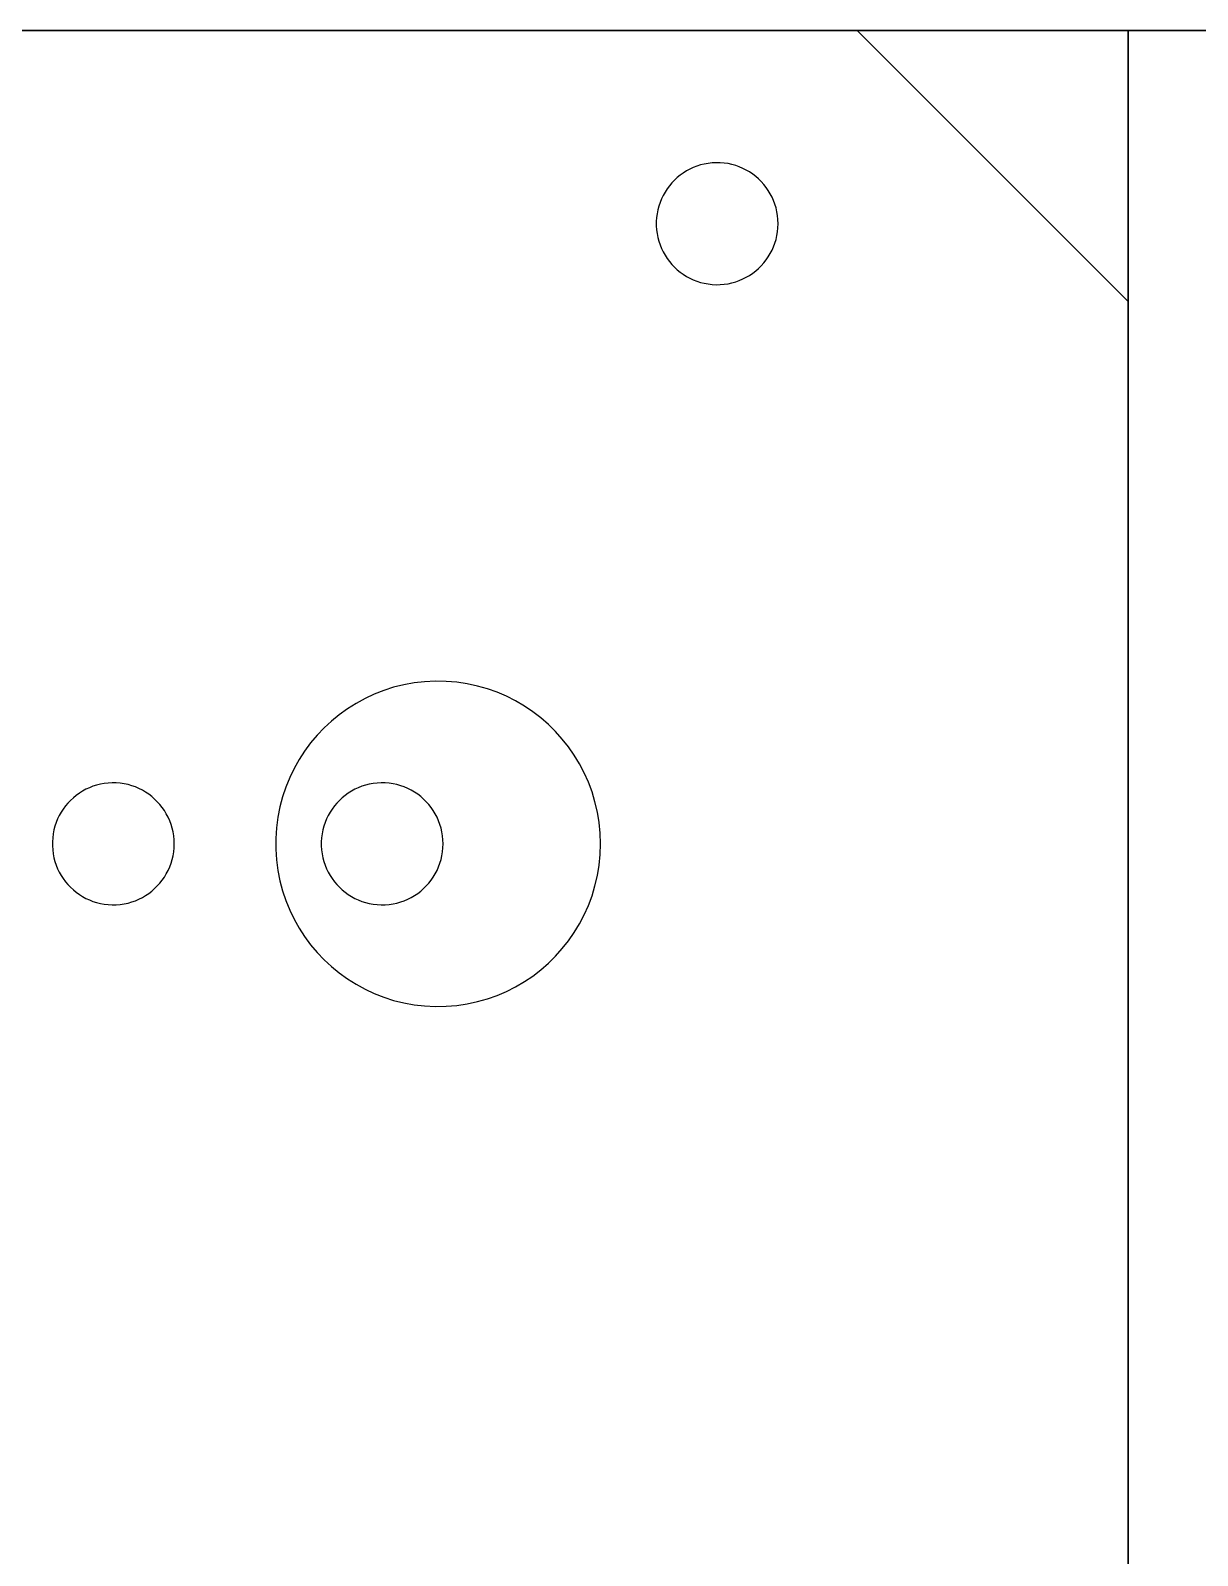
# Model space of a CAD drawing. Header units: metres. Extents: x 0 to 978, y 0 to 1152.
# Drawn here: x 383.61 to 416.68, y 302.4 to 345.6 of the extents above; entities that cross this region are included whole.
import ezdxf

# ---------------------------------------------------------------- set-up
doc = ezdxf.new("R2010")
doc.units = ezdxf.units.M

msp = doc.modelspace()

# ---------------------------------------------------------------- linework, layer by layer
for points in [[(0, 345.6), (26.749, 345.6), (53.498, 345.6), (80.247, 345.6), (106.996, 345.6), (133.745, 345.6), (160.495, 345.6), (187.244, 345.6), (213.993, 345.6), (240.742, 345.6), (267.491, 345.6), (294.24, 345.6), (320.989, 345.6), (347.738, 345.6), (374.487, 345.6), (401.236, 345.6), (427.985, 345.6), (454.735, 345.6), (481.484, 345.6), (508.233, 345.6)], [(0, 345.6), (26.749, 345.6), (53.498, 345.6), (80.247, 345.6), (106.996, 345.6), (133.745, 345.6), (160.495, 345.6), (187.244, 345.6), (213.993, 345.6), (240.742, 345.6), (267.491, 345.6), (294.24, 345.6), (320.989, 345.6), (347.738, 345.6), (374.487, 345.6), (401.236, 345.6), (427.985, 345.6), (454.735, 345.6), (481.484, 345.6), (508.233, 345.6)], [(510.371, 345.6), (483.622, 345.6), (456.873, 345.6), (430.124, 345.6), (403.375, 345.6), (376.625, 345.6), (349.876, 345.6), (323.127, 345.6), (296.378, 345.6), (269.629, 345.6)], [(276.742, 345.6), (296.509, 345.6), (316.276, 345.6), (336.044, 345.6), (355.811, 345.6), (375.578, 345.6), (395.345, 345.6), (415.113, 345.6), (434.88, 345.6), (454.647, 345.6), (474.415, 345.6), (494.182, 345.6)], [(494.182, 345.6), (474.415, 345.6), (454.647, 345.6), (434.88, 345.6), (415.113, 345.6), (395.345, 345.6), (375.578, 345.6), (355.811, 345.6), (336.044, 345.6), (316.276, 345.6), (296.509, 345.6), (276.742, 345.6)], [(496.996, 345.6), (470.247, 345.6), (443.498, 345.6), (416.749, 345.6), (390, 345.6), (363.251, 345.6), (336.502, 345.6), (309.753, 345.6), (283.004, 345.6)], [(414.72, 168.96), (414.72, 184.32), (414.72, 199.68), (414.72, 215.04), (414.72, 230.4), (414.72, 245.76), (414.72, 261.12), (414.72, 276.48), (414.72, 291.84), (414.72, 307.2), (414.72, 322.56), (414.72, 337.92), (407.04, 345.6), (391.68, 345.6), (376.32, 345.6), (360.96, 345.6), (345.6, 345.6), (330.24, 345.6), (314.88, 345.6), (299.52, 345.6), (284.16, 345.6)], [(414.72, 168.96), (414.72, 184.32), (414.72, 199.68), (414.72, 215.04), (414.72, 230.4), (414.72, 245.76), (414.72, 261.12), (414.72, 276.48), (414.72, 291.84), (414.72, 307.2), (414.72, 322.56), (414.72, 337.92), (407.04, 345.6), (391.68, 345.6), (376.32, 345.6), (360.96, 345.6), (345.6, 345.6), (330.24, 345.6), (314.88, 345.6), (299.52, 345.6), (284.16, 345.6)], [(414.72, 168.96), (414.72, 184.32), (414.72, 199.68), (414.72, 215.04), (414.72, 230.4), (414.72, 245.76), (414.72, 261.12), (414.72, 276.48), (414.72, 291.84), (414.72, 307.2), (414.72, 322.56), (414.72, 337.92), (407.04, 345.6), (391.68, 345.6), (376.32, 345.6), (360.96, 345.6), (345.6, 345.6), (330.24, 345.6), (314.88, 345.6), (299.52, 345.6), (284.16, 345.6)], [(414.72, 168.96), (414.72, 184.32), (414.72, 199.68), (414.72, 215.04), (414.72, 230.4), (414.72, 245.76), (414.72, 261.12), (414.72, 276.48), (414.72, 291.84), (414.72, 307.2), (414.72, 322.56), (414.72, 337.92), (407.04, 345.6), (391.68, 345.6), (376.32, 345.6), (360.96, 345.6), (345.6, 345.6), (330.24, 345.6), (314.88, 345.6), (299.52, 345.6), (284.16, 345.6)], [(414.72, 168.96), (414.72, 184.32), (414.72, 199.68), (414.72, 215.04), (414.72, 230.4), (414.72, 245.76), (414.72, 261.12), (414.72, 276.48), (414.72, 291.84), (414.72, 307.2), (414.72, 322.56), (414.72, 337.92), (407.04, 345.6), (391.68, 345.6), (376.32, 345.6), (360.96, 345.6), (345.6, 345.6), (330.24, 345.6), (314.88, 345.6), (299.52, 345.6), (284.16, 345.6)], [(414.72, 168.96), (414.72, 184.32), (414.72, 199.68), (414.72, 215.04), (414.72, 230.4), (414.72, 245.76), (414.72, 261.12), (414.72, 276.48), (414.72, 291.84), (414.72, 307.2), (414.72, 322.56), (414.72, 337.92), (407.04, 345.6), (391.68, 345.6), (376.32, 345.6), (360.96, 345.6), (345.6, 345.6), (330.24, 345.6), (314.88, 345.6), (299.52, 345.6), (284.16, 345.6)], [(414.72, 345.6), (406.342, 345.6), (397.964, 345.6), (389.585, 345.6), (381.207, 345.6), (372.829, 345.6), (364.451, 345.6), (356.073, 345.6), (347.695, 345.6), (339.316, 345.6), (330.938, 345.6), (322.56, 345.6), (314.182, 345.6), (305.804, 345.6), (297.425, 345.6), (289.047, 345.6)], [(289.047, 345.6), (297.425, 345.6), (305.804, 345.6), (314.182, 345.6), (322.56, 345.6), (330.938, 345.6), (339.316, 345.6), (347.695, 345.6), (356.073, 345.6), (364.451, 345.6), (372.829, 345.6), (381.207, 345.6), (389.585, 345.6), (397.964, 345.6), (406.342, 345.6), (414.72, 345.6)], [(414.72, 345.6), (406.342, 345.6), (397.964, 345.6), (389.585, 345.6), (381.207, 345.6), (372.829, 345.6), (364.451, 345.6), (356.073, 345.6), (347.695, 345.6), (339.316, 345.6), (330.938, 345.6), (322.56, 345.6), (314.182, 345.6), (305.804, 345.6), (297.425, 345.6), (289.047, 345.6)], [(289.047, 345.6), (297.425, 345.6), (305.804, 345.6), (314.182, 345.6), (322.56, 345.6), (330.938, 345.6), (339.316, 345.6), (347.695, 345.6), (356.073, 345.6), (364.451, 345.6), (372.829, 345.6), (381.207, 345.6), (389.585, 345.6), (397.964, 345.6), (406.342, 345.6), (414.72, 345.6)], [(414.72, 345.6), (406.342, 345.6), (397.964, 345.6), (389.585, 345.6), (381.207, 345.6), (372.829, 345.6), (364.451, 345.6), (356.073, 345.6), (347.695, 345.6), (339.316, 345.6), (330.938, 345.6), (322.56, 345.6), (314.182, 345.6), (305.804, 345.6), (297.425, 345.6), (289.047, 345.6)], [(289.047, 345.6), (297.425, 345.6), (305.804, 345.6), (314.182, 345.6), (322.56, 345.6), (330.938, 345.6), (339.316, 345.6), (347.695, 345.6), (356.073, 345.6), (364.451, 345.6), (372.829, 345.6), (381.207, 345.6), (389.585, 345.6), (397.964, 345.6), (406.342, 345.6), (414.72, 345.6)], [(414.72, 345.6), (406.342, 345.6), (397.964, 345.6), (389.585, 345.6), (381.207, 345.6), (372.829, 345.6), (364.451, 345.6), (356.073, 345.6), (347.695, 345.6), (339.316, 345.6), (330.938, 345.6), (322.56, 345.6), (314.182, 345.6), (305.804, 345.6), (297.425, 345.6), (289.047, 345.6)], [(289.047, 345.6), (297.425, 345.6), (305.804, 345.6), (314.182, 345.6), (322.56, 345.6), (330.938, 345.6), (339.316, 345.6), (347.695, 345.6), (356.073, 345.6), (364.451, 345.6), (372.829, 345.6), (381.207, 345.6), (389.585, 345.6), (397.964, 345.6), (406.342, 345.6), (414.72, 345.6)], [(414.72, 345.6), (406.342, 345.6), (397.964, 345.6), (389.585, 345.6), (381.207, 345.6), (372.829, 345.6), (364.451, 345.6), (356.073, 345.6), (347.695, 345.6), (339.316, 345.6), (330.938, 345.6), (322.56, 345.6), (314.182, 345.6), (305.804, 345.6), (297.425, 345.6), (289.047, 345.6)], [(289.047, 345.6), (297.425, 345.6), (305.804, 345.6), (314.182, 345.6), (322.56, 345.6), (330.938, 345.6), (339.316, 345.6), (347.695, 345.6), (356.073, 345.6), (364.451, 345.6), (372.829, 345.6), (381.207, 345.6), (389.585, 345.6), (397.964, 345.6), (406.342, 345.6), (414.72, 345.6)], [(291.84, 345.6), (307.2, 345.6), (322.56, 345.6), (337.92, 345.6), (353.28, 345.6), (368.64, 345.6), (384, 345.6), (399.36, 345.6), (414.72, 345.6), (414.72, 330.24), (414.72, 314.88), (414.72, 299.52), (414.72, 284.16), (414.72, 268.8), (414.72, 253.44), (414.72, 238.08), (414.72, 222.72), (414.72, 207.36), (414.72, 192), (414.72, 176.64), (414.72, 161.28)], [(291.84, 345.6), (307.2, 345.6), (322.56, 345.6), (337.92, 345.6), (353.28, 345.6), (368.64, 345.6), (384, 345.6), (399.36, 345.6), (414.72, 345.6)], [(291.84, 345.6), (307.2, 345.6), (322.56, 345.6), (337.92, 345.6), (353.28, 345.6), (368.64, 345.6), (384, 345.6), (399.36, 345.6), (414.72, 345.6)], [(291.84, 345.6), (307.2, 345.6), (322.56, 345.6), (337.92, 345.6), (353.28, 345.6), (368.64, 345.6), (384, 345.6), (399.36, 345.6), (414.72, 345.6), (414.72, 330.24), (414.72, 314.88), (414.72, 299.52), (414.72, 284.16), (414.72, 268.8), (414.72, 253.44), (414.72, 238.08), (414.72, 222.72), (414.72, 207.36), (414.72, 192), (414.72, 176.64), (414.72, 161.28)], [(414.72, 161.28), (414.72, 176.64), (414.72, 192), (414.72, 207.36), (414.72, 222.72), (414.72, 238.08), (414.72, 253.44), (414.72, 268.8), (414.72, 284.16), (414.72, 299.52), (414.72, 314.88), (414.72, 330.24), (414.72, 345.6), (399.36, 345.6), (384, 345.6), (368.64, 345.6), (353.28, 345.6), (337.92, 345.6), (322.56, 345.6), (307.2, 345.6), (291.84, 345.6)], [(414.72, 161.28), (414.72, 176.64), (414.72, 192), (414.72, 207.36), (414.72, 222.72), (414.72, 238.08), (414.72, 253.44), (414.72, 268.8), (414.72, 284.16), (414.72, 299.52), (414.72, 314.88), (414.72, 330.24), (414.72, 345.6), (399.36, 345.6), (384, 345.6), (368.64, 345.6), (353.28, 345.6), (337.92, 345.6), (322.56, 345.6), (307.2, 345.6), (291.84, 345.6)], [(291.84, 345.6), (307.2, 345.6), (322.56, 345.6), (337.92, 345.6), (353.28, 345.6), (368.64, 345.6), (384, 345.6), (399.36, 345.6), (414.72, 345.6), (414.72, 330.24), (414.72, 314.88), (414.72, 299.52), (414.72, 284.16), (414.72, 268.8), (414.72, 253.44), (414.72, 238.08), (414.72, 222.72), (414.72, 207.36), (414.72, 192), (414.72, 176.64), (414.72, 161.28)], [(291.84, 345.6), (307.2, 345.6), (322.56, 345.6), (337.92, 345.6), (353.28, 345.6), (368.64, 345.6), (384, 345.6), (399.36, 345.6), (414.72, 345.6)], [(291.84, 345.6), (307.2, 345.6), (322.56, 345.6), (337.92, 345.6), (353.28, 345.6), (368.64, 345.6), (384, 345.6), (399.36, 345.6), (414.72, 345.6)], [(291.84, 345.6), (307.2, 345.6), (322.56, 345.6), (337.92, 345.6), (353.28, 345.6), (368.64, 345.6), (384, 345.6), (399.36, 345.6), (414.72, 345.6), (414.72, 330.24), (414.72, 314.88), (414.72, 299.52), (414.72, 284.16), (414.72, 268.8), (414.72, 253.44), (414.72, 238.08), (414.72, 222.72), (414.72, 207.36), (414.72, 192), (414.72, 176.64), (414.72, 161.28)], [(291.84, 345.6), (307.2, 345.6), (322.56, 345.6), (337.92, 345.6), (353.28, 345.6), (368.64, 345.6), (384, 345.6), (399.36, 345.6), (414.72, 345.6)], [(291.84, 345.6), (307.2, 345.6), (322.56, 345.6), (337.92, 345.6), (353.28, 345.6), (368.64, 345.6), (384, 345.6), (399.36, 345.6), (414.72, 345.6)], [(291.84, 345.6), (307.2, 345.6), (322.56, 345.6), (337.92, 345.6), (353.28, 345.6), (368.64, 345.6), (384, 345.6), (399.36, 345.6), (414.72, 345.6), (414.72, 330.24), (414.72, 314.88), (414.72, 299.52), (414.72, 284.16), (414.72, 268.8), (414.72, 253.44), (414.72, 238.08), (414.72, 222.72), (414.72, 207.36), (414.72, 192), (414.72, 176.64), (414.72, 161.28)], [(291.84, 345.6), (307.2, 345.6), (322.56, 345.6), (337.92, 345.6), (353.28, 345.6), (368.64, 345.6), (384, 345.6), (399.36, 345.6), (414.72, 345.6)], [(291.84, 345.6), (307.2, 345.6), (322.56, 345.6), (337.92, 345.6), (353.28, 345.6), (368.64, 345.6), (384, 345.6), (399.36, 345.6), (414.72, 345.6)], [(291.84, 345.6), (307.2, 345.6), (322.56, 345.6), (337.92, 345.6), (353.28, 345.6), (368.64, 345.6), (384, 345.6), (399.36, 345.6), (414.72, 345.6), (414.72, 330.24), (414.72, 314.88), (414.72, 299.52), (414.72, 284.16), (414.72, 268.8), (414.72, 253.44), (414.72, 238.08), (414.72, 222.72), (414.72, 207.36), (414.72, 192), (414.72, 176.64), (414.72, 161.28)], [(291.84, 345.6), (307.2, 345.6), (322.56, 345.6), (337.92, 345.6), (353.28, 345.6), (368.64, 345.6), (384, 345.6), (399.36, 345.6), (414.72, 345.6)], [(291.84, 345.6), (307.2, 345.6), (322.56, 345.6), (337.92, 345.6), (353.28, 345.6), (368.64, 345.6), (384, 345.6), (399.36, 345.6), (414.72, 345.6)], [(351.884, 345.6), (360.262, 345.6), (368.64, 345.6), (377.018, 345.6), (385.396, 345.6), (393.775, 345.6), (402.153, 345.6), (410.531, 345.6), (410.531, 345.6), (402.153, 345.6), (393.775, 345.6), (385.396, 345.6), (377.018, 345.6), (368.64, 345.6), (360.262, 345.6), (351.884, 345.6)], [(414.72, 345.6), (414.72, 338.618), (414.72, 331.636), (414.72, 324.655), (414.72, 317.673), (414.72, 310.691), (414.72, 303.709), (414.72, 296.727), (414.72, 289.745), (414.72, 282.764), (414.72, 275.782), (414.72, 268.8), (414.72, 261.818), (414.72, 254.836)], [(414.72, 254.836), (414.72, 261.818), (414.72, 268.8), (414.72, 275.782), (414.72, 282.764), (414.72, 289.745), (414.72, 296.727), (414.72, 303.709), (414.72, 310.691), (414.72, 317.673), (414.72, 324.655), (414.72, 331.636), (414.72, 338.618), (414.72, 345.6)], [(414.72, 345.6), (414.72, 330.24), (414.72, 314.88), (414.72, 299.52), (414.72, 284.16), (414.72, 268.8), (414.72, 253.44), (414.72, 238.08), (414.72, 222.72), (414.72, 207.36), (414.72, 192), (414.72, 176.64), (414.72, 161.28)], [(414.72, 345.6), (414.72, 330.24), (414.72, 314.88), (414.72, 299.52), (414.72, 284.16), (414.72, 268.8), (414.72, 253.44), (414.72, 238.08), (414.72, 222.72), (414.72, 207.36), (414.72, 192), (414.72, 176.64), (414.72, 161.28)], [(414.72, 345.6), (414.72, 338.618), (414.72, 331.636), (414.72, 324.655), (414.72, 317.673), (414.72, 310.691), (414.72, 303.709), (414.72, 296.727), (414.72, 289.745), (414.72, 282.764), (414.72, 275.782), (414.72, 268.8), (414.72, 261.818), (414.72, 254.836)], [(414.72, 254.836), (414.72, 261.818), (414.72, 268.8), (414.72, 275.782), (414.72, 282.764), (414.72, 289.745), (414.72, 296.727), (414.72, 303.709), (414.72, 310.691), (414.72, 317.673), (414.72, 324.655), (414.72, 331.636), (414.72, 338.618), (414.72, 345.6)], [(414.72, 345.6), (414.72, 338.618), (414.72, 331.636), (414.72, 324.655), (414.72, 317.673), (414.72, 310.691), (414.72, 303.709), (414.72, 296.727), (414.72, 289.745), (414.72, 282.764), (414.72, 275.782), (414.72, 268.8), (414.72, 261.818), (414.72, 254.836)], [(414.72, 254.836), (414.72, 261.818), (414.72, 268.8), (414.72, 275.782), (414.72, 282.764), (414.72, 289.745), (414.72, 296.727), (414.72, 303.709), (414.72, 310.691), (414.72, 317.673), (414.72, 324.655), (414.72, 331.636), (414.72, 338.618), (414.72, 345.6)], [(414.72, 345.6), (414.72, 330.24), (414.72, 314.88), (414.72, 299.52), (414.72, 284.16), (414.72, 268.8), (414.72, 253.44), (414.72, 238.08), (414.72, 222.72), (414.72, 207.36), (414.72, 192), (414.72, 176.64), (414.72, 161.28)], [(414.72, 345.6), (414.72, 330.24), (414.72, 314.88), (414.72, 299.52), (414.72, 284.16), (414.72, 268.8), (414.72, 253.44), (414.72, 238.08), (414.72, 222.72), (414.72, 207.36), (414.72, 192), (414.72, 176.64), (414.72, 161.28)], [(414.72, 345.6), (414.72, 338.618), (414.72, 331.636), (414.72, 324.655), (414.72, 317.673), (414.72, 310.691), (414.72, 303.709), (414.72, 296.727), (414.72, 289.745), (414.72, 282.764), (414.72, 275.782), (414.72, 268.8), (414.72, 261.818), (414.72, 254.836)], [(414.72, 254.836), (414.72, 261.818), (414.72, 268.8), (414.72, 275.782), (414.72, 282.764), (414.72, 289.745), (414.72, 296.727), (414.72, 303.709), (414.72, 310.691), (414.72, 317.673), (414.72, 324.655), (414.72, 331.636), (414.72, 338.618), (414.72, 345.6)], [(414.72, 345.6), (414.72, 330.24), (414.72, 314.88), (414.72, 299.52), (414.72, 284.16), (414.72, 268.8), (414.72, 253.44), (414.72, 238.08), (414.72, 222.72), (414.72, 207.36), (414.72, 192), (414.72, 176.64), (414.72, 161.28)], [(414.72, 345.6), (414.72, 330.24), (414.72, 314.88), (414.72, 299.52), (414.72, 284.16), (414.72, 268.8), (414.72, 253.44), (414.72, 238.08), (414.72, 222.72), (414.72, 207.36), (414.72, 192), (414.72, 176.64), (414.72, 161.28)], [(414.72, 345.6), (414.72, 338.618), (414.72, 331.636), (414.72, 324.655), (414.72, 317.673), (414.72, 310.691), (414.72, 303.709), (414.72, 296.727), (414.72, 289.745), (414.72, 282.764), (414.72, 275.782), (414.72, 268.8), (414.72, 261.818), (414.72, 254.836)], [(414.72, 254.836), (414.72, 261.818), (414.72, 268.8), (414.72, 275.782), (414.72, 282.764), (414.72, 289.745), (414.72, 296.727), (414.72, 303.709), (414.72, 310.691), (414.72, 317.673), (414.72, 324.655), (414.72, 331.636), (414.72, 338.618), (414.72, 345.6)], [(414.72, 345.6), (414.72, 330.24), (414.72, 314.88), (414.72, 299.52), (414.72, 284.16), (414.72, 268.8), (414.72, 253.44), (414.72, 238.08), (414.72, 222.72), (414.72, 207.36), (414.72, 192), (414.72, 176.64), (414.72, 161.28)], [(414.72, 345.6), (414.72, 330.24), (414.72, 314.88), (414.72, 299.52), (414.72, 284.16), (414.72, 268.8), (414.72, 253.44), (414.72, 238.08), (414.72, 222.72), (414.72, 207.36), (414.72, 192), (414.72, 176.64), (414.72, 161.28)], [(414.72, 345.6), (414.72, 338.618), (414.72, 331.636), (414.72, 324.655), (414.72, 317.673), (414.72, 310.691), (414.72, 303.709), (414.72, 296.727), (414.72, 289.745), (414.72, 282.764), (414.72, 275.782), (414.72, 268.8), (414.72, 261.818), (414.72, 254.836)], [(414.72, 254.836), (414.72, 261.818), (414.72, 268.8), (414.72, 275.782), (414.72, 282.764), (414.72, 289.745), (414.72, 296.727), (414.72, 303.709), (414.72, 310.691), (414.72, 317.673), (414.72, 324.655), (414.72, 331.636), (414.72, 338.618), (414.72, 345.6)], [(414.72, 345.6), (414.72, 330.24), (414.72, 314.88), (414.72, 299.52), (414.72, 284.16), (414.72, 268.8), (414.72, 253.44), (414.72, 238.08), (414.72, 222.72), (414.72, 207.36), (414.72, 192), (414.72, 176.64), (414.72, 161.28)], [(414.72, 345.6), (414.72, 330.24), (414.72, 314.88), (414.72, 299.52), (414.72, 284.16), (414.72, 268.8), (414.72, 253.44), (414.72, 238.08), (414.72, 222.72), (414.72, 207.36), (414.72, 192), (414.72, 176.64), (414.72, 161.28)], [(404.798, 340.128), (404.794, 340.243), (404.783, 340.356), (404.765, 340.466), (404.74, 340.574), (404.708, 340.679), (404.67, 340.782), (404.626, 340.881), (404.576, 340.977), (404.52, 341.069), (404.458, 341.157), (404.392, 341.241), (404.32, 341.321), (404.244, 341.396), (404.163, 341.467), (404.078, 341.532), (403.989, 341.592), (403.896, 341.647), (403.8, 341.695), (403.7, 341.738), (403.597, 341.775), (403.491, 341.805), (403.382, 341.828), (403.271, 341.845), (403.158, 341.854), (403.043, 341.856), (402.929, 341.85), (402.817, 341.837), (402.707, 341.817), (402.6, 341.791), (402.496, 341.757), (402.394, 341.718), (402.296, 341.672), (402.201, 341.62), (402.11, 341.563), (402.023, 341.5), (401.94, 341.432), (401.861, 341.359), (401.788, 341.282), (401.719, 341.2), (401.655, 341.114), (401.596, 341.023), (401.543, 340.929), (401.496, 340.832), (401.455, 340.731), (401.42, 340.627), (401.391, 340.52), (401.37, 340.411), (401.355, 340.299), (401.348, 340.186), (401.348, 340.07), (401.355, 339.957), (401.37, 339.845), (401.391, 339.736), (401.42, 339.629), (401.455, 339.525), (401.496, 339.424), (401.543, 339.327), (401.596, 339.233), (401.655, 339.142), (401.719, 339.056), (401.788, 338.974), (401.861, 338.897), (401.94, 338.824), (402.023, 338.756), (402.11, 338.693), (402.201, 338.636), (402.296, 338.584), (402.394, 338.538), (402.496, 338.499), (402.6, 338.465), (402.707, 338.439), (402.817, 338.419), (402.929, 338.406), (403.043, 338.4), (403.158, 338.402), (403.271, 338.411), (403.382, 338.428), (403.491, 338.451), (403.597, 338.481), (403.7, 338.518), (403.8, 338.561), (403.896, 338.609), (403.989, 338.664), (404.078, 338.724), (404.163, 338.789), (404.244, 338.86), (404.32, 338.935), (404.392, 339.015), (404.458, 339.099), (404.52, 339.187), (404.576, 339.279), (404.626, 339.375), (404.67, 339.474), (404.708, 339.577), (404.74, 339.682), (404.765, 339.79), (404.783, 339.9), (404.794, 340.013), (404.798, 340.128)], [(404.798, 340.128), (404.794, 340.243), (404.783, 340.356), (404.765, 340.466), (404.74, 340.574), (404.708, 340.679), (404.67, 340.782), (404.626, 340.881), (404.576, 340.977), (404.52, 341.069), (404.458, 341.157), (404.392, 341.241), (404.32, 341.321), (404.244, 341.396), (404.163, 341.467), (404.078, 341.532), (403.989, 341.592), (403.896, 341.647), (403.8, 341.695), (403.7, 341.738), (403.597, 341.775), (403.491, 341.805), (403.382, 341.828), (403.271, 341.845), (403.158, 341.854), (403.043, 341.856), (402.929, 341.85), (402.817, 341.837), (402.707, 341.817), (402.6, 341.791), (402.496, 341.757), (402.394, 341.718), (402.296, 341.672), (402.201, 341.62), (402.11, 341.563), (402.023, 341.5), (401.94, 341.432), (401.861, 341.359), (401.788, 341.282), (401.719, 341.2), (401.655, 341.114), (401.596, 341.023), (401.543, 340.929), (401.496, 340.832), (401.455, 340.731), (401.42, 340.627), (401.391, 340.52), (401.37, 340.411), (401.355, 340.299), (401.348, 340.186), (401.348, 340.07), (401.355, 339.957), (401.37, 339.845), (401.391, 339.736), (401.42, 339.629), (401.455, 339.525), (401.496, 339.424), (401.543, 339.327), (401.596, 339.233), (401.655, 339.142), (401.719, 339.056), (401.788, 338.974), (401.861, 338.897), (401.94, 338.824), (402.023, 338.756), (402.11, 338.693), (402.201, 338.636), (402.296, 338.584), (402.394, 338.538), (402.496, 338.499), (402.6, 338.465), (402.707, 338.439), (402.817, 338.419), (402.929, 338.406), (403.043, 338.4), (403.158, 338.402), (403.271, 338.411), (403.382, 338.428), (403.491, 338.451), (403.597, 338.481), (403.7, 338.518), (403.8, 338.561), (403.896, 338.609), (403.989, 338.664), (404.078, 338.724), (404.163, 338.789), (404.244, 338.86), (404.32, 338.935), (404.392, 339.015), (404.458, 339.099), (404.52, 339.187), (404.576, 339.279), (404.626, 339.375), (404.67, 339.474), (404.708, 339.577), (404.74, 339.682), (404.765, 339.79), (404.783, 339.9), (404.794, 340.013), (404.798, 340.128)], [(404.798, 340.128), (404.794, 340.243), (404.783, 340.356), (404.765, 340.466), (404.74, 340.574), (404.708, 340.679), (404.67, 340.782), (404.626, 340.881), (404.576, 340.977), (404.52, 341.069), (404.458, 341.157), (404.392, 341.241), (404.32, 341.321), (404.244, 341.396), (404.163, 341.467), (404.078, 341.532), (403.989, 341.592), (403.896, 341.647), (403.8, 341.695), (403.7, 341.738), (403.597, 341.775), (403.491, 341.805), (403.382, 341.828), (403.271, 341.845), (403.158, 341.854), (403.043, 341.856), (402.929, 341.85), (402.817, 341.837), (402.707, 341.817), (402.6, 341.791), (402.496, 341.757), (402.394, 341.718), (402.296, 341.672), (402.201, 341.62), (402.11, 341.563), (402.023, 341.5), (401.94, 341.432), (401.861, 341.359), (401.788, 341.282), (401.719, 341.2), (401.655, 341.114), (401.596, 341.023), (401.543, 340.929), (401.496, 340.832), (401.455, 340.731), (401.42, 340.627), (401.391, 340.52), (401.37, 340.411), (401.355, 340.299), (401.348, 340.186), (401.348, 340.07), (401.355, 339.957), (401.37, 339.845), (401.391, 339.736), (401.42, 339.629), (401.455, 339.525), (401.496, 339.424), (401.543, 339.327), (401.596, 339.233), (401.655, 339.142), (401.719, 339.056), (401.788, 338.974), (401.861, 338.897), (401.94, 338.824), (402.023, 338.756), (402.11, 338.693), (402.201, 338.636), (402.296, 338.584), (402.394, 338.538), (402.496, 338.499), (402.6, 338.465), (402.707, 338.439), (402.817, 338.419), (402.929, 338.406), (403.043, 338.4), (403.158, 338.402), (403.271, 338.411), (403.382, 338.428), (403.491, 338.451), (403.597, 338.481), (403.7, 338.518), (403.8, 338.561), (403.896, 338.609), (403.989, 338.664), (404.078, 338.724), (404.163, 338.789), (404.244, 338.86), (404.32, 338.935), (404.392, 339.015), (404.458, 339.099), (404.52, 339.187), (404.576, 339.279), (404.626, 339.375), (404.67, 339.474), (404.708, 339.577), (404.74, 339.682), (404.765, 339.79), (404.783, 339.9), (404.794, 340.013), (404.798, 340.128)], [(404.798, 340.128), (404.794, 340.243), (404.783, 340.356), (404.765, 340.466), (404.74, 340.574), (404.708, 340.679), (404.67, 340.782), (404.626, 340.881), (404.576, 340.977), (404.52, 341.069), (404.458, 341.157), (404.392, 341.241), (404.32, 341.321), (404.244, 341.396), (404.163, 341.467), (404.078, 341.532), (403.989, 341.592), (403.896, 341.647), (403.8, 341.695), (403.7, 341.738), (403.597, 341.775), (403.491, 341.805), (403.382, 341.828), (403.271, 341.845), (403.158, 341.854), (403.043, 341.856), (402.929, 341.85), (402.817, 341.837), (402.707, 341.817), (402.6, 341.791), (402.496, 341.757), (402.394, 341.718), (402.296, 341.672), (402.201, 341.62), (402.11, 341.563), (402.023, 341.5), (401.94, 341.432), (401.861, 341.359), (401.788, 341.282), (401.719, 341.2), (401.655, 341.114), (401.596, 341.023), (401.543, 340.929), (401.496, 340.832), (401.455, 340.731), (401.42, 340.627), (401.391, 340.52), (401.37, 340.411), (401.355, 340.299), (401.348, 340.186), (401.348, 340.07), (401.355, 339.957), (401.37, 339.845), (401.391, 339.736), (401.42, 339.629), (401.455, 339.525), (401.496, 339.424), (401.543, 339.327), (401.596, 339.233), (401.655, 339.142), (401.719, 339.056), (401.788, 338.974), (401.861, 338.897), (401.94, 338.824), (402.023, 338.756), (402.11, 338.693), (402.201, 338.636), (402.296, 338.584), (402.394, 338.538), (402.496, 338.499), (402.6, 338.465), (402.707, 338.439), (402.817, 338.419), (402.929, 338.406), (403.043, 338.4), (403.158, 338.402), (403.271, 338.411), (403.382, 338.428), (403.491, 338.451), (403.597, 338.481), (403.7, 338.518), (403.8, 338.561), (403.896, 338.609), (403.989, 338.664), (404.078, 338.724), (404.163, 338.789), (404.244, 338.86), (404.32, 338.935), (404.392, 339.015), (404.458, 339.099), (404.52, 339.187), (404.576, 339.279), (404.626, 339.375), (404.67, 339.474), (404.708, 339.577), (404.74, 339.682), (404.765, 339.79), (404.783, 339.9), (404.794, 340.013), (404.798, 340.128)], [(404.798, 340.128), (404.794, 340.243), (404.783, 340.356), (404.765, 340.466), (404.74, 340.574), (404.708, 340.679), (404.67, 340.782), (404.626, 340.881), (404.576, 340.977), (404.52, 341.069), (404.458, 341.157), (404.392, 341.241), (404.32, 341.321), (404.244, 341.396), (404.163, 341.467), (404.078, 341.532), (403.989, 341.592), (403.896, 341.647), (403.8, 341.695), (403.7, 341.738), (403.597, 341.775), (403.491, 341.805), (403.382, 341.828), (403.271, 341.845), (403.158, 341.854), (403.043, 341.856), (402.929, 341.85), (402.817, 341.837), (402.707, 341.817), (402.6, 341.791), (402.496, 341.757), (402.394, 341.718), (402.296, 341.672), (402.201, 341.62), (402.11, 341.563), (402.023, 341.5), (401.94, 341.432), (401.861, 341.359), (401.788, 341.282), (401.719, 341.2), (401.655, 341.114), (401.596, 341.023), (401.543, 340.929), (401.496, 340.832), (401.455, 340.731), (401.42, 340.627), (401.391, 340.52), (401.37, 340.411), (401.355, 340.299), (401.348, 340.186), (401.348, 340.07), (401.355, 339.957), (401.37, 339.845), (401.391, 339.736), (401.42, 339.629), (401.455, 339.525), (401.496, 339.424), (401.543, 339.327), (401.596, 339.233), (401.655, 339.142), (401.719, 339.056), (401.788, 338.974), (401.861, 338.897), (401.94, 338.824), (402.023, 338.756), (402.11, 338.693), (402.201, 338.636), (402.296, 338.584), (402.394, 338.538), (402.496, 338.499), (402.6, 338.465), (402.707, 338.439), (402.817, 338.419), (402.929, 338.406), (403.043, 338.4), (403.158, 338.402), (403.271, 338.411), (403.382, 338.428), (403.491, 338.451), (403.597, 338.481), (403.7, 338.518), (403.8, 338.561), (403.896, 338.609), (403.989, 338.664), (404.078, 338.724), (404.163, 338.789), (404.244, 338.86), (404.32, 338.935), (404.392, 339.015), (404.458, 339.099), (404.52, 339.187), (404.576, 339.279), (404.626, 339.375), (404.67, 339.474), (404.708, 339.577), (404.74, 339.682), (404.765, 339.79), (404.783, 339.9), (404.794, 340.013), (404.798, 340.128)], [(404.798, 340.128), (404.794, 340.243), (404.783, 340.356), (404.765, 340.466), (404.74, 340.574), (404.708, 340.679), (404.67, 340.782), (404.626, 340.881), (404.576, 340.977), (404.52, 341.069), (404.458, 341.157), (404.392, 341.241), (404.32, 341.321), (404.244, 341.396), (404.163, 341.467), (404.078, 341.532), (403.989, 341.592), (403.896, 341.647), (403.8, 341.695), (403.7, 341.738), (403.597, 341.775), (403.491, 341.805), (403.382, 341.828), (403.271, 341.845), (403.158, 341.854), (403.043, 341.856), (402.929, 341.85), (402.817, 341.837), (402.707, 341.817), (402.6, 341.791), (402.496, 341.757), (402.394, 341.718), (402.296, 341.672), (402.201, 341.62), (402.11, 341.563), (402.023, 341.5), (401.94, 341.432), (401.861, 341.359), (401.788, 341.282), (401.719, 341.2), (401.655, 341.114), (401.596, 341.023), (401.543, 340.929), (401.496, 340.832), (401.455, 340.731), (401.42, 340.627), (401.391, 340.52), (401.37, 340.411), (401.355, 340.299), (401.348, 340.186), (401.348, 340.07), (401.355, 339.957), (401.37, 339.845), (401.391, 339.736), (401.42, 339.629), (401.455, 339.525), (401.496, 339.424), (401.543, 339.327), (401.596, 339.233), (401.655, 339.142), (401.719, 339.056), (401.788, 338.974), (401.861, 338.897), (401.94, 338.824), (402.023, 338.756), (402.11, 338.693), (402.201, 338.636), (402.296, 338.584), (402.394, 338.538), (402.496, 338.499), (402.6, 338.465), (402.707, 338.439), (402.817, 338.419), (402.929, 338.406), (403.043, 338.4), (403.158, 338.402), (403.271, 338.411), (403.382, 338.428), (403.491, 338.451), (403.597, 338.481), (403.7, 338.518), (403.8, 338.561), (403.896, 338.609), (403.989, 338.664), (404.078, 338.724), (404.163, 338.789), (404.244, 338.86), (404.32, 338.935), (404.392, 339.015), (404.458, 339.099), (404.52, 339.187), (404.576, 339.279), (404.626, 339.375), (404.67, 339.474), (404.708, 339.577), (404.74, 339.682), (404.765, 339.79), (404.783, 339.9), (404.794, 340.013), (404.798, 340.128)], [(404.798, 340.128), (404.794, 340.243), (404.783, 340.356), (404.765, 340.466), (404.74, 340.574), (404.708, 340.679), (404.67, 340.782), (404.626, 340.881), (404.576, 340.977), (404.52, 341.069), (404.458, 341.157), (404.392, 341.241), (404.32, 341.321), (404.244, 341.396), (404.163, 341.467), (404.078, 341.532), (403.989, 341.592), (403.896, 341.647), (403.8, 341.695), (403.7, 341.738), (403.597, 341.775), (403.491, 341.805), (403.382, 341.828), (403.271, 341.845), (403.158, 341.854), (403.043, 341.856), (402.929, 341.85), (402.817, 341.837), (402.707, 341.817), (402.6, 341.791), (402.496, 341.757), (402.394, 341.718), (402.296, 341.672), (402.201, 341.62), (402.11, 341.563), (402.023, 341.5), (401.94, 341.432), (401.861, 341.359), (401.788, 341.282), (401.719, 341.2), (401.655, 341.114), (401.596, 341.023), (401.543, 340.929), (401.496, 340.832), (401.455, 340.731), (401.42, 340.627), (401.391, 340.52), (401.37, 340.411), (401.355, 340.299), (401.348, 340.186), (401.348, 340.07), (401.355, 339.957), (401.37, 339.845), (401.391, 339.736), (401.42, 339.629), (401.455, 339.525), (401.496, 339.424), (401.543, 339.327), (401.596, 339.233), (401.655, 339.142), (401.719, 339.056), (401.788, 338.974), (401.861, 338.897), (401.94, 338.824), (402.023, 338.756), (402.11, 338.693), (402.201, 338.636), (402.296, 338.584), (402.394, 338.538), (402.496, 338.499), (402.6, 338.465), (402.707, 338.439), (402.817, 338.419), (402.929, 338.406), (403.043, 338.4), (403.158, 338.402), (403.271, 338.411), (403.382, 338.428), (403.491, 338.451), (403.597, 338.481), (403.7, 338.518), (403.8, 338.561), (403.896, 338.609), (403.989, 338.664), (404.078, 338.724), (404.163, 338.789), (404.244, 338.86), (404.32, 338.935), (404.392, 339.015), (404.458, 339.099), (404.52, 339.187), (404.576, 339.279), (404.626, 339.375), (404.67, 339.474), (404.708, 339.577), (404.74, 339.682), (404.765, 339.79), (404.783, 339.9), (404.794, 340.013), (404.798, 340.128)], [(404.798, 340.128), (404.794, 340.243), (404.783, 340.356), (404.765, 340.466), (404.74, 340.574), (404.708, 340.679), (404.67, 340.782), (404.626, 340.881), (404.576, 340.977), (404.52, 341.069), (404.458, 341.157), (404.392, 341.241), (404.32, 341.321), (404.244, 341.396), (404.163, 341.467), (404.078, 341.532), (403.989, 341.592), (403.896, 341.647), (403.8, 341.695), (403.7, 341.738), (403.597, 341.775), (403.491, 341.805), (403.382, 341.828), (403.271, 341.845), (403.158, 341.854), (403.043, 341.856), (402.929, 341.85), (402.817, 341.837), (402.707, 341.817), (402.6, 341.791), (402.496, 341.757), (402.394, 341.718), (402.296, 341.672), (402.201, 341.62), (402.11, 341.563), (402.023, 341.5), (401.94, 341.432), (401.861, 341.359), (401.788, 341.282), (401.719, 341.2), (401.655, 341.114), (401.596, 341.023), (401.543, 340.929), (401.496, 340.832), (401.455, 340.731), (401.42, 340.627), (401.391, 340.52), (401.37, 340.411), (401.355, 340.299), (401.348, 340.186), (401.348, 340.07), (401.355, 339.957), (401.37, 339.845), (401.391, 339.736), (401.42, 339.629), (401.455, 339.525), (401.496, 339.424), (401.543, 339.327), (401.596, 339.233), (401.655, 339.142), (401.719, 339.056), (401.788, 338.974), (401.861, 338.897), (401.94, 338.824), (402.023, 338.756), (402.11, 338.693), (402.201, 338.636), (402.296, 338.584), (402.394, 338.538), (402.496, 338.499), (402.6, 338.465), (402.707, 338.439), (402.817, 338.419), (402.929, 338.406), (403.043, 338.4), (403.158, 338.402), (403.271, 338.411), (403.382, 338.428), (403.491, 338.451), (403.597, 338.481), (403.7, 338.518), (403.8, 338.561), (403.896, 338.609), (403.989, 338.664), (404.078, 338.724), (404.163, 338.789), (404.244, 338.86), (404.32, 338.935), (404.392, 339.015), (404.458, 339.099), (404.52, 339.187), (404.576, 339.279), (404.626, 339.375), (404.67, 339.474), (404.708, 339.577), (404.74, 339.682), (404.765, 339.79), (404.783, 339.9), (404.794, 340.013), (404.798, 340.128)], [(404.798, 340.128), (404.794, 340.243), (404.783, 340.356), (404.765, 340.466), (404.74, 340.574), (404.708, 340.679), (404.67, 340.782), (404.626, 340.881), (404.576, 340.977), (404.52, 341.069), (404.458, 341.157), (404.392, 341.241), (404.32, 341.321), (404.244, 341.396), (404.163, 341.467), (404.078, 341.532), (403.989, 341.592), (403.896, 341.647), (403.8, 341.695), (403.7, 341.738), (403.597, 341.775), (403.491, 341.805), (403.382, 341.828), (403.271, 341.845), (403.158, 341.854), (403.043, 341.856), (402.929, 341.85), (402.817, 341.837), (402.707, 341.817), (402.6, 341.791), (402.496, 341.757), (402.394, 341.718), (402.296, 341.672), (402.201, 341.62), (402.11, 341.563), (402.023, 341.5), (401.94, 341.432), (401.861, 341.359), (401.788, 341.282), (401.719, 341.2), (401.655, 341.114), (401.596, 341.023), (401.543, 340.929), (401.496, 340.832), (401.455, 340.731), (401.42, 340.627), (401.391, 340.52), (401.37, 340.411), (401.355, 340.299), (401.348, 340.186), (401.348, 340.07), (401.355, 339.957), (401.37, 339.845), (401.391, 339.736), (401.42, 339.629), (401.455, 339.525), (401.496, 339.424), (401.543, 339.327), (401.596, 339.233), (401.655, 339.142), (401.719, 339.056), (401.788, 338.974), (401.861, 338.897), (401.94, 338.824), (402.023, 338.756), (402.11, 338.693), (402.201, 338.636), (402.296, 338.584), (402.394, 338.538), (402.496, 338.499), (402.6, 338.465), (402.707, 338.439), (402.817, 338.419), (402.929, 338.406), (403.043, 338.4), (403.158, 338.402), (403.271, 338.411), (403.382, 338.428), (403.491, 338.451), (403.597, 338.481), (403.7, 338.518), (403.8, 338.561), (403.896, 338.609), (403.989, 338.664), (404.078, 338.724), (404.163, 338.789), (404.244, 338.86), (404.32, 338.935), (404.392, 339.015), (404.458, 339.099), (404.52, 339.187), (404.576, 339.279), (404.626, 339.375), (404.67, 339.474), (404.708, 339.577), (404.74, 339.682), (404.765, 339.79), (404.783, 339.9), (404.794, 340.013), (404.798, 340.128)], [(399.765, 322.56), (399.755, 322.866), (399.725, 323.167), (399.677, 323.461), (399.61, 323.749), (399.526, 324.03), (399.424, 324.303), (399.306, 324.568), (399.172, 324.823), (399.023, 325.069), (398.86, 325.304), (398.683, 325.529), (398.492, 325.742), (398.288, 325.942), (398.073, 326.13), (397.846, 326.304), (397.608, 326.464), (397.361, 326.61), (397.103, 326.74), (396.837, 326.854), (396.562, 326.951), (396.28, 327.031), (395.99, 327.094), (395.694, 327.138), (395.393, 327.162), (395.086, 327.167), (394.782, 327.152), (394.483, 327.118), (394.19, 327.065), (393.905, 326.994), (393.626, 326.905), (393.355, 326.799), (393.093, 326.677), (392.841, 326.539), (392.598, 326.386), (392.365, 326.219), (392.144, 326.038), (391.935, 325.844), (391.738, 325.637), (391.553, 325.418), (391.383, 325.188), (391.227, 324.947), (391.085, 324.697), (390.959, 324.437), (390.849, 324.168), (390.756, 323.891), (390.681, 323.606), (390.623, 323.315), (390.584, 323.017), (390.564, 322.714), (390.564, 322.406), (390.584, 322.103), (390.623, 321.805), (390.681, 321.514), (390.756, 321.229), (390.849, 320.952), (390.959, 320.683), (391.085, 320.423), (391.227, 320.173), (391.383, 319.932), (391.553, 319.702), (391.738, 319.483), (391.935, 319.276), (392.144, 319.082), (392.365, 318.901), (392.598, 318.734), (392.841, 318.581), (393.093, 318.443), (393.355, 318.321), (393.626, 318.215), (393.905, 318.126), (394.19, 318.055), (394.483, 318.002), (394.782, 317.968), (395.086, 317.953), (395.393, 317.958), (395.694, 317.982), (395.99, 318.026), (396.28, 318.089), (396.562, 318.169), (396.837, 318.266), (397.103, 318.38), (397.361, 318.51), (397.608, 318.656), (397.846, 318.816), (398.073, 318.99), (398.288, 319.178), (398.492, 319.378), (398.683, 319.591), (398.86, 319.816), (399.023, 320.051), (399.172, 320.297), (399.306, 320.552), (399.424, 320.817), (399.526, 321.09), (399.61, 321.371), (399.677, 321.659), (399.725, 321.953), (399.755, 322.254), (399.765, 322.56)], [(387.686, 322.56), (387.682, 322.675), (387.671, 322.788), (387.653, 322.898), (387.628, 323.006), (387.596, 323.111), (387.558, 323.214), (387.514, 323.313), (387.463, 323.409), (387.408, 323.501), (387.346, 323.589), (387.28, 323.673), (387.208, 323.753), (387.132, 323.828), (387.051, 323.899), (386.966, 323.964), (386.877, 324.024), (386.784, 324.079), (386.687, 324.127), (386.588, 324.17), (386.485, 324.207), (386.379, 324.237), (386.27, 324.26), (386.159, 324.277), (386.046, 324.286), (385.931, 324.288), (385.817, 324.282), (385.705, 324.269), (385.595, 324.249), (385.488, 324.223), (385.383, 324.189), (385.282, 324.15), (385.184, 324.104), (385.089, 324.052), (384.998, 323.995), (384.911, 323.932), (384.828, 323.864), (384.749, 323.791), (384.675, 323.714), (384.606, 323.632), (384.542, 323.546), (384.484, 323.455), (384.431, 323.361), (384.383, 323.264), (384.342, 323.163), (384.307, 323.059), (384.279, 322.952), (384.257, 322.843), (384.243, 322.731), (384.235, 322.618), (384.235, 322.502), (384.243, 322.389), (384.257, 322.277), (384.279, 322.168), (384.307, 322.061), (384.342, 321.957), (384.383, 321.856), (384.431, 321.759), (384.484, 321.665), (384.542, 321.574), (384.606, 321.488), (384.675, 321.406), (384.749, 321.329), (384.828, 321.256), (384.911, 321.188), (384.998, 321.125), (385.089, 321.068), (385.184, 321.016), (385.282, 320.97), (385.383, 320.931), (385.488, 320.897), (385.595, 320.871), (385.705, 320.851), (385.817, 320.838), (385.931, 320.832), (386.046, 320.834), (386.159, 320.843), (386.27, 320.86), (386.379, 320.883), (386.485, 320.913), (386.588, 320.95), (386.687, 320.993), (386.784, 321.041), (386.877, 321.096), (386.966, 321.156), (387.051, 321.221), (387.132, 321.292), (387.208, 321.367), (387.28, 321.447), (387.346, 321.531), (387.408, 321.619), (387.463, 321.711), (387.514, 321.807), (387.558, 321.906), (387.596, 322.009), (387.628, 322.114), (387.653, 322.222), (387.671, 322.332), (387.682, 322.445), (387.686, 322.56)], [(387.686, 322.56), (387.682, 322.675), (387.671, 322.788), (387.653, 322.898), (387.628, 323.006), (387.596, 323.111), (387.558, 323.214), (387.514, 323.313), (387.463, 323.409), (387.408, 323.501), (387.346, 323.589), (387.28, 323.673), (387.208, 323.753), (387.132, 323.828), (387.051, 323.899), (386.966, 323.964), (386.877, 324.024), (386.784, 324.079), (386.687, 324.127), (386.588, 324.17), (386.485, 324.207), (386.379, 324.237), (386.27, 324.26), (386.159, 324.277), (386.046, 324.286), (385.931, 324.288), (385.817, 324.282), (385.705, 324.269), (385.595, 324.249), (385.488, 324.223), (385.383, 324.189), (385.282, 324.15), (385.184, 324.104), (385.089, 324.052), (384.998, 323.995), (384.911, 323.932), (384.828, 323.864), (384.749, 323.791), (384.675, 323.714), (384.606, 323.632), (384.542, 323.546), (384.484, 323.455), (384.431, 323.361), (384.383, 323.264), (384.342, 323.163), (384.307, 323.059), (384.279, 322.952), (384.257, 322.843), (384.243, 322.731), (384.235, 322.618), (384.235, 322.502), (384.243, 322.389), (384.257, 322.277), (384.279, 322.168), (384.307, 322.061), (384.342, 321.957), (384.383, 321.856), (384.431, 321.759), (384.484, 321.665), (384.542, 321.574), (384.606, 321.488), (384.675, 321.406), (384.749, 321.329), (384.828, 321.256), (384.911, 321.188), (384.998, 321.125), (385.089, 321.068), (385.184, 321.016), (385.282, 320.97), (385.383, 320.931), (385.488, 320.897), (385.595, 320.871), (385.705, 320.851), (385.817, 320.838), (385.931, 320.832), (386.046, 320.834), (386.159, 320.843), (386.27, 320.86), (386.379, 320.883), (386.485, 320.913), (386.588, 320.95), (386.687, 320.993), (386.784, 321.041), (386.877, 321.096), (386.966, 321.156), (387.051, 321.221), (387.132, 321.292), (387.208, 321.367), (387.28, 321.447), (387.346, 321.531), (387.408, 321.619), (387.463, 321.711), (387.514, 321.807), (387.558, 321.906), (387.596, 322.009), (387.628, 322.114), (387.653, 322.222), (387.671, 322.332), (387.682, 322.445), (387.686, 322.56)], [(387.686, 322.56), (387.682, 322.675), (387.671, 322.788), (387.653, 322.898), (387.628, 323.006), (387.596, 323.111), (387.558, 323.214), (387.514, 323.313), (387.463, 323.409), (387.408, 323.501), (387.346, 323.589), (387.28, 323.673), (387.208, 323.753), (387.132, 323.828), (387.051, 323.899), (386.966, 323.964), (386.877, 324.024), (386.784, 324.079), (386.687, 324.127), (386.588, 324.17), (386.485, 324.207), (386.379, 324.237), (386.27, 324.26), (386.159, 324.277), (386.046, 324.286), (385.931, 324.288), (385.817, 324.282), (385.705, 324.269), (385.595, 324.249), (385.488, 324.223), (385.383, 324.189), (385.282, 324.15), (385.184, 324.104), (385.089, 324.052), (384.998, 323.995), (384.911, 323.932), (384.828, 323.864), (384.749, 323.791), (384.675, 323.714), (384.606, 323.632), (384.542, 323.546), (384.484, 323.455), (384.431, 323.361), (384.383, 323.264), (384.342, 323.163), (384.307, 323.059), (384.279, 322.952), (384.257, 322.843), (384.243, 322.731), (384.235, 322.618), (384.235, 322.502), (384.243, 322.389), (384.257, 322.277), (384.279, 322.168), (384.307, 322.061), (384.342, 321.957), (384.383, 321.856), (384.431, 321.759), (384.484, 321.665), (384.542, 321.574), (384.606, 321.488), (384.675, 321.406), (384.749, 321.329), (384.828, 321.256), (384.911, 321.188), (384.998, 321.125), (385.089, 321.068), (385.184, 321.016), (385.282, 320.97), (385.383, 320.931), (385.488, 320.897), (385.595, 320.871), (385.705, 320.851), (385.817, 320.838), (385.931, 320.832), (386.046, 320.834), (386.159, 320.843), (386.27, 320.86), (386.379, 320.883), (386.485, 320.913), (386.588, 320.95), (386.687, 320.993), (386.784, 321.041), (386.877, 321.096), (386.966, 321.156), (387.051, 321.221), (387.132, 321.292), (387.208, 321.367), (387.28, 321.447), (387.346, 321.531), (387.408, 321.619), (387.463, 321.711), (387.514, 321.807), (387.558, 321.906), (387.596, 322.009), (387.628, 322.114), (387.653, 322.222), (387.671, 322.332), (387.682, 322.445), (387.686, 322.56)], [(387.686, 322.56), (387.682, 322.675), (387.671, 322.788), (387.653, 322.898), (387.628, 323.006), (387.596, 323.111), (387.558, 323.214), (387.514, 323.313), (387.463, 323.409), (387.408, 323.501), (387.346, 323.589), (387.28, 323.673), (387.208, 323.753), (387.132, 323.828), (387.051, 323.899), (386.966, 323.964), (386.877, 324.024), (386.784, 324.079), (386.687, 324.127), (386.588, 324.17), (386.485, 324.207), (386.379, 324.237), (386.27, 324.26), (386.159, 324.277), (386.046, 324.286), (385.931, 324.288), (385.817, 324.282), (385.705, 324.269), (385.595, 324.249), (385.488, 324.223), (385.383, 324.189), (385.282, 324.15), (385.184, 324.104), (385.089, 324.052), (384.998, 323.995), (384.911, 323.932), (384.828, 323.864), (384.749, 323.791), (384.675, 323.714), (384.606, 323.632), (384.542, 323.546), (384.484, 323.455), (384.431, 323.361), (384.383, 323.264), (384.342, 323.163), (384.307, 323.059), (384.279, 322.952), (384.257, 322.843), (384.243, 322.731), (384.235, 322.618), (384.235, 322.502), (384.243, 322.389), (384.257, 322.277), (384.279, 322.168), (384.307, 322.061), (384.342, 321.957), (384.383, 321.856), (384.431, 321.759), (384.484, 321.665), (384.542, 321.574), (384.606, 321.488), (384.675, 321.406), (384.749, 321.329), (384.828, 321.256), (384.911, 321.188), (384.998, 321.125), (385.089, 321.068), (385.184, 321.016), (385.282, 320.97), (385.383, 320.931), (385.488, 320.897), (385.595, 320.871), (385.705, 320.851), (385.817, 320.838), (385.931, 320.832), (386.046, 320.834), (386.159, 320.843), (386.27, 320.86), (386.379, 320.883), (386.485, 320.913), (386.588, 320.95), (386.687, 320.993), (386.784, 321.041), (386.877, 321.096), (386.966, 321.156), (387.051, 321.221), (387.132, 321.292), (387.208, 321.367), (387.28, 321.447), (387.346, 321.531), (387.408, 321.619), (387.463, 321.711), (387.514, 321.807), (387.558, 321.906), (387.596, 322.009), (387.628, 322.114), (387.653, 322.222), (387.671, 322.332), (387.682, 322.445), (387.686, 322.56)], [(387.686, 322.56), (387.682, 322.675), (387.671, 322.788), (387.653, 322.898), (387.628, 323.006), (387.596, 323.111), (387.558, 323.214), (387.514, 323.313), (387.463, 323.409), (387.408, 323.501), (387.346, 323.589), (387.28, 323.673), (387.208, 323.753), (387.132, 323.828), (387.051, 323.899), (386.966, 323.964), (386.877, 324.024), (386.784, 324.079), (386.687, 324.127), (386.588, 324.17), (386.485, 324.207), (386.379, 324.237), (386.27, 324.26), (386.159, 324.277), (386.046, 324.286), (385.931, 324.288), (385.817, 324.282), (385.705, 324.269), (385.595, 324.249), (385.488, 324.223), (385.383, 324.189), (385.282, 324.15), (385.184, 324.104), (385.089, 324.052), (384.998, 323.995), (384.911, 323.932), (384.828, 323.864), (384.749, 323.791), (384.675, 323.714), (384.606, 323.632), (384.542, 323.546), (384.484, 323.455), (384.431, 323.361), (384.383, 323.264), (384.342, 323.163), (384.307, 323.059), (384.279, 322.952), (384.257, 322.843), (384.243, 322.731), (384.235, 322.618), (384.235, 322.502), (384.243, 322.389), (384.257, 322.277), (384.279, 322.168), (384.307, 322.061), (384.342, 321.957), (384.383, 321.856), (384.431, 321.759), (384.484, 321.665), (384.542, 321.574), (384.606, 321.488), (384.675, 321.406), (384.749, 321.329), (384.828, 321.256), (384.911, 321.188), (384.998, 321.125), (385.089, 321.068), (385.184, 321.016), (385.282, 320.97), (385.383, 320.931), (385.488, 320.897), (385.595, 320.871), (385.705, 320.851), (385.817, 320.838), (385.931, 320.832), (386.046, 320.834), (386.159, 320.843), (386.27, 320.86), (386.379, 320.883), (386.485, 320.913), (386.588, 320.95), (386.687, 320.993), (386.784, 321.041), (386.877, 321.096), (386.966, 321.156), (387.051, 321.221), (387.132, 321.292), (387.208, 321.367), (387.28, 321.447), (387.346, 321.531), (387.408, 321.619), (387.463, 321.711), (387.514, 321.807), (387.558, 321.906), (387.596, 322.009), (387.628, 322.114), (387.653, 322.222), (387.671, 322.332), (387.682, 322.445), (387.686, 322.56)], [(387.686, 322.56), (387.682, 322.675), (387.671, 322.788), (387.653, 322.898), (387.628, 323.006), (387.596, 323.111), (387.558, 323.214), (387.514, 323.313), (387.463, 323.409), (387.408, 323.501), (387.346, 323.589), (387.28, 323.673), (387.208, 323.753), (387.132, 323.828), (387.051, 323.899), (386.966, 323.964), (386.877, 324.024), (386.784, 324.079), (386.687, 324.127), (386.588, 324.17), (386.485, 324.207), (386.379, 324.237), (386.27, 324.26), (386.159, 324.277), (386.046, 324.286), (385.931, 324.288), (385.817, 324.282), (385.705, 324.269), (385.595, 324.249), (385.488, 324.223), (385.383, 324.189), (385.282, 324.15), (385.184, 324.104), (385.089, 324.052), (384.998, 323.995), (384.911, 323.932), (384.828, 323.864), (384.749, 323.791), (384.675, 323.714), (384.606, 323.632), (384.542, 323.546), (384.484, 323.455), (384.431, 323.361), (384.383, 323.264), (384.342, 323.163), (384.307, 323.059), (384.279, 322.952), (384.257, 322.843), (384.243, 322.731), (384.235, 322.618), (384.235, 322.502), (384.243, 322.389), (384.257, 322.277), (384.279, 322.168), (384.307, 322.061), (384.342, 321.957), (384.383, 321.856), (384.431, 321.759), (384.484, 321.665), (384.542, 321.574), (384.606, 321.488), (384.675, 321.406), (384.749, 321.329), (384.828, 321.256), (384.911, 321.188), (384.998, 321.125), (385.089, 321.068), (385.184, 321.016), (385.282, 320.97), (385.383, 320.931), (385.488, 320.897), (385.595, 320.871), (385.705, 320.851), (385.817, 320.838), (385.931, 320.832), (386.046, 320.834), (386.159, 320.843), (386.27, 320.86), (386.379, 320.883), (386.485, 320.913), (386.588, 320.95), (386.687, 320.993), (386.784, 321.041), (386.877, 321.096), (386.966, 321.156), (387.051, 321.221), (387.132, 321.292), (387.208, 321.367), (387.28, 321.447), (387.346, 321.531), (387.408, 321.619), (387.463, 321.711), (387.514, 321.807), (387.558, 321.906), (387.596, 322.009), (387.628, 322.114), (387.653, 322.222), (387.671, 322.332), (387.682, 322.445), (387.686, 322.56)], [(387.686, 322.56), (387.682, 322.675), (387.671, 322.788), (387.653, 322.898), (387.628, 323.006), (387.596, 323.111), (387.558, 323.214), (387.514, 323.313), (387.463, 323.409), (387.408, 323.501), (387.346, 323.589), (387.28, 323.673), (387.208, 323.753), (387.132, 323.828), (387.051, 323.899), (386.966, 323.964), (386.877, 324.024), (386.784, 324.079), (386.687, 324.127), (386.588, 324.17), (386.485, 324.207), (386.379, 324.237), (386.27, 324.26), (386.159, 324.277), (386.046, 324.286), (385.931, 324.288), (385.817, 324.282), (385.705, 324.269), (385.595, 324.249), (385.488, 324.223), (385.383, 324.189), (385.282, 324.15), (385.184, 324.104), (385.089, 324.052), (384.998, 323.995), (384.911, 323.932), (384.828, 323.864), (384.749, 323.791), (384.675, 323.714), (384.606, 323.632), (384.542, 323.546), (384.484, 323.455), (384.431, 323.361), (384.383, 323.264), (384.342, 323.163), (384.307, 323.059), (384.279, 322.952), (384.257, 322.843), (384.243, 322.731), (384.235, 322.618), (384.235, 322.502), (384.243, 322.389), (384.257, 322.277), (384.279, 322.168), (384.307, 322.061), (384.342, 321.957), (384.383, 321.856), (384.431, 321.759), (384.484, 321.665), (384.542, 321.574), (384.606, 321.488), (384.675, 321.406), (384.749, 321.329), (384.828, 321.256), (384.911, 321.188), (384.998, 321.125), (385.089, 321.068), (385.184, 321.016), (385.282, 320.97), (385.383, 320.931), (385.488, 320.897), (385.595, 320.871), (385.705, 320.851), (385.817, 320.838), (385.931, 320.832), (386.046, 320.834), (386.159, 320.843), (386.27, 320.86), (386.379, 320.883), (386.485, 320.913), (386.588, 320.95), (386.687, 320.993), (386.784, 321.041), (386.877, 321.096), (386.966, 321.156), (387.051, 321.221), (387.132, 321.292), (387.208, 321.367), (387.28, 321.447), (387.346, 321.531), (387.408, 321.619), (387.463, 321.711), (387.514, 321.807), (387.558, 321.906), (387.596, 322.009), (387.628, 322.114), (387.653, 322.222), (387.671, 322.332), (387.682, 322.445), (387.686, 322.56)], [(387.686, 322.56), (387.682, 322.675), (387.671, 322.788), (387.653, 322.898), (387.628, 323.006), (387.596, 323.111), (387.558, 323.214), (387.514, 323.313), (387.463, 323.409), (387.408, 323.501), (387.346, 323.589), (387.28, 323.673), (387.208, 323.753), (387.132, 323.828), (387.051, 323.899), (386.966, 323.964), (386.877, 324.024), (386.784, 324.079), (386.687, 324.127), (386.588, 324.17), (386.485, 324.207), (386.379, 324.237), (386.27, 324.26), (386.159, 324.277), (386.046, 324.286), (385.931, 324.288), (385.817, 324.282), (385.705, 324.269), (385.595, 324.249), (385.488, 324.223), (385.383, 324.189), (385.282, 324.15), (385.184, 324.104), (385.089, 324.052), (384.998, 323.995), (384.911, 323.932), (384.828, 323.864), (384.749, 323.791), (384.675, 323.714), (384.606, 323.632), (384.542, 323.546), (384.484, 323.455), (384.431, 323.361), (384.383, 323.264), (384.342, 323.163), (384.307, 323.059), (384.279, 322.952), (384.257, 322.843), (384.243, 322.731), (384.235, 322.618), (384.235, 322.502), (384.243, 322.389), (384.257, 322.277), (384.279, 322.168), (384.307, 322.061), (384.342, 321.957), (384.383, 321.856), (384.431, 321.759), (384.484, 321.665), (384.542, 321.574), (384.606, 321.488), (384.675, 321.406), (384.749, 321.329), (384.828, 321.256), (384.911, 321.188), (384.998, 321.125), (385.089, 321.068), (385.184, 321.016), (385.282, 320.97), (385.383, 320.931), (385.488, 320.897), (385.595, 320.871), (385.705, 320.851), (385.817, 320.838), (385.931, 320.832), (386.046, 320.834), (386.159, 320.843), (386.27, 320.86), (386.379, 320.883), (386.485, 320.913), (386.588, 320.95), (386.687, 320.993), (386.784, 321.041), (386.877, 321.096), (386.966, 321.156), (387.051, 321.221), (387.132, 321.292), (387.208, 321.367), (387.28, 321.447), (387.346, 321.531), (387.408, 321.619), (387.463, 321.711), (387.514, 321.807), (387.558, 321.906), (387.596, 322.009), (387.628, 322.114), (387.653, 322.222), (387.671, 322.332), (387.682, 322.445), (387.686, 322.56)], [(387.686, 322.56), (387.682, 322.675), (387.671, 322.788), (387.653, 322.898), (387.628, 323.006), (387.596, 323.111), (387.558, 323.214), (387.514, 323.313), (387.463, 323.409), (387.408, 323.501), (387.346, 323.589), (387.28, 323.673), (387.208, 323.753), (387.132, 323.828), (387.051, 323.899), (386.966, 323.964), (386.877, 324.024), (386.784, 324.079), (386.687, 324.127), (386.588, 324.17), (386.485, 324.207), (386.379, 324.237), (386.27, 324.26), (386.159, 324.277), (386.046, 324.286), (385.931, 324.288), (385.817, 324.282), (385.705, 324.269), (385.595, 324.249), (385.488, 324.223), (385.383, 324.189), (385.282, 324.15), (385.184, 324.104), (385.089, 324.052), (384.998, 323.995), (384.911, 323.932), (384.828, 323.864), (384.749, 323.791), (384.675, 323.714), (384.606, 323.632), (384.542, 323.546), (384.484, 323.455), (384.431, 323.361), (384.383, 323.264), (384.342, 323.163), (384.307, 323.059), (384.279, 322.952), (384.257, 322.843), (384.243, 322.731), (384.235, 322.618), (384.235, 322.502), (384.243, 322.389), (384.257, 322.277), (384.279, 322.168), (384.307, 322.061), (384.342, 321.957), (384.383, 321.856), (384.431, 321.759), (384.484, 321.665), (384.542, 321.574), (384.606, 321.488), (384.675, 321.406), (384.749, 321.329), (384.828, 321.256), (384.911, 321.188), (384.998, 321.125), (385.089, 321.068), (385.184, 321.016), (385.282, 320.97), (385.383, 320.931), (385.488, 320.897), (385.595, 320.871), (385.705, 320.851), (385.817, 320.838), (385.931, 320.832), (386.046, 320.834), (386.159, 320.843), (386.27, 320.86), (386.379, 320.883), (386.485, 320.913), (386.588, 320.95), (386.687, 320.993), (386.784, 321.041), (386.877, 321.096), (386.966, 321.156), (387.051, 321.221), (387.132, 321.292), (387.208, 321.367), (387.28, 321.447), (387.346, 321.531), (387.408, 321.619), (387.463, 321.711), (387.514, 321.807), (387.558, 321.906), (387.596, 322.009), (387.628, 322.114), (387.653, 322.222), (387.671, 322.332), (387.682, 322.445), (387.686, 322.56)], [(395.306, 322.56), (395.302, 322.675), (395.291, 322.788), (395.273, 322.898), (395.248, 323.006), (395.216, 323.111), (395.178, 323.214), (395.134, 323.313), (395.084, 323.409), (395.028, 323.501), (394.966, 323.589), (394.9, 323.673), (394.828, 323.753), (394.752, 323.828), (394.671, 323.899), (394.586, 323.964), (394.497, 324.024), (394.404, 324.079), (394.307, 324.127), (394.207, 324.17), (394.104, 324.207), (393.998, 324.237), (393.89, 324.26), (393.779, 324.277), (393.665, 324.286), (393.55, 324.288), (393.436, 324.282), (393.324, 324.269), (393.214, 324.249), (393.107, 324.223), (393.002, 324.189), (392.901, 324.15), (392.803, 324.104), (392.708, 324.052), (392.617, 323.995), (392.529, 323.932), (392.446, 323.864), (392.368, 323.791), (392.294, 323.714), (392.225, 323.632), (392.161, 323.546), (392.102, 323.455), (392.049, 323.361), (392.002, 323.264), (391.96, 323.163), (391.926, 323.059), (391.897, 322.952), (391.876, 322.843), (391.861, 322.731), (391.853, 322.618), (391.853, 322.502), (391.861, 322.389), (391.876, 322.277), (391.897, 322.168), (391.926, 322.061), (391.96, 321.957), (392.002, 321.856), (392.049, 321.759), (392.102, 321.665), (392.161, 321.574), (392.225, 321.488), (392.294, 321.406), (392.368, 321.329), (392.446, 321.256), (392.529, 321.188), (392.617, 321.125), (392.708, 321.068), (392.803, 321.016), (392.901, 320.97), (393.002, 320.931), (393.107, 320.897), (393.214, 320.871), (393.324, 320.851), (393.436, 320.838), (393.55, 320.832), (393.665, 320.834), (393.779, 320.843), (393.89, 320.86), (393.998, 320.883), (394.104, 320.913), (394.207, 320.95), (394.307, 320.993), (394.404, 321.041), (394.497, 321.096), (394.586, 321.156), (394.671, 321.221), (394.752, 321.292), (394.828, 321.367), (394.9, 321.447), (394.966, 321.531), (395.028, 321.619), (395.084, 321.711), (395.134, 321.807), (395.178, 321.906), (395.216, 322.009), (395.248, 322.114), (395.273, 322.222), (395.291, 322.332), (395.302, 322.445), (395.306, 322.56)]]:
    msp.add_lwpolyline(points)

doc.saveas('drawing.dxf')
